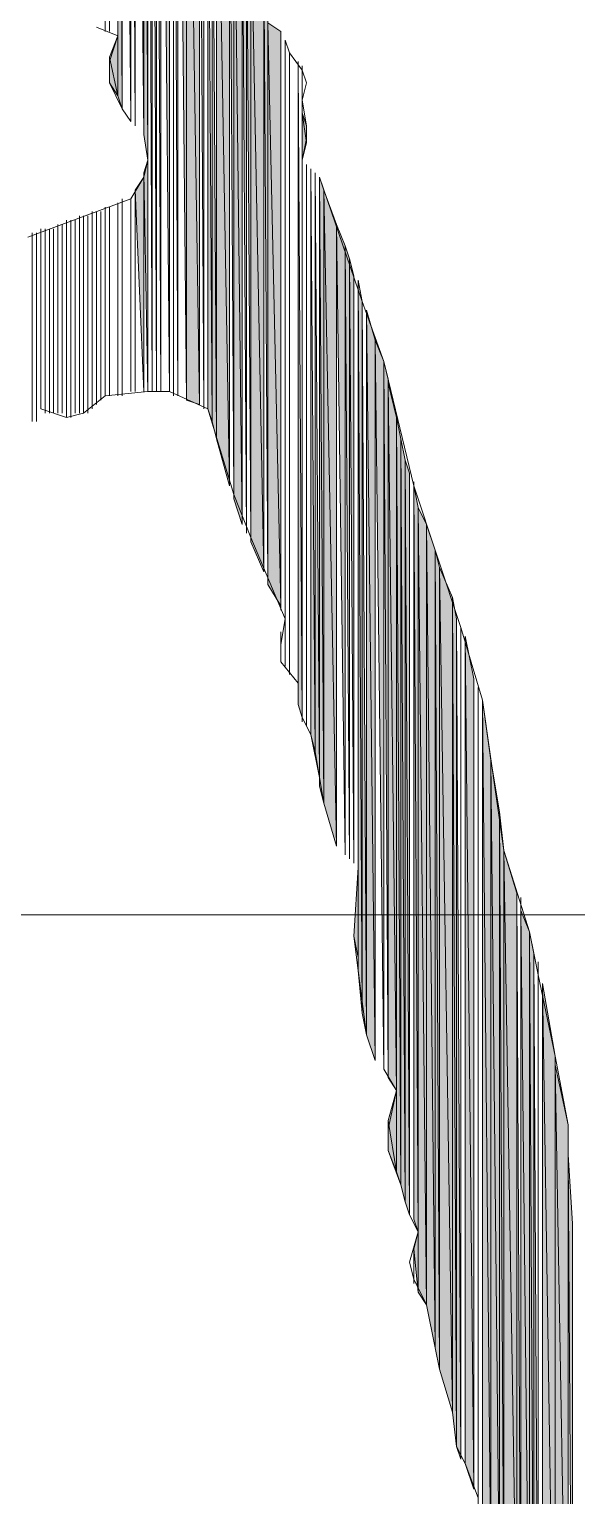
# Model space of a CAD drawing. Header units: millimetres. Extents: x -30643 to 86172, y -19411 to 63186.
# Drawn here: x 83927.9 to 84017.7, y -1802.2 to -1561.5 of the extents above; entities that cross this region are included whole.
import ezdxf

# ---------------------------------------------------------------- set-up
doc = ezdxf.new("R2010")
doc.units = ezdxf.units.MM

msp = doc.modelspace()

# ---------------------------------------------------------------- hatches: boundary and pattern name
h = msp.add_hatch(color=0)
h.dxf.hatch_style = 2
h.paths.add_polyline_path([(83940.29, -1561.85), (83940.29, -1427.45), (83939.59, -1425.34)])
h = msp.add_hatch(color=0)
h.dxf.hatch_style = 2
h.paths.add_polyline_path([(83942.4, -1562.55), (83942.4, -1432.37), (83941, -1429.56)])
h = msp.add_hatch(color=0)
h.dxf.hatch_style = 2
h.paths.add_polyline_path([(83942.4, -1572.4), (83943.11, -1574.52), (83942.4, -1432.37)])
h = msp.add_hatch(color=0)
h.dxf.hatch_style = 2
h.paths.add_polyline_path([(83943.11, -1574.52), (83943.11, -1435.19), (83942.4, -1432.37)])
h = msp.add_hatch(color=0)
h.dxf.hatch_style = 2
h.paths.add_polyline_path([(83944.52, -1575.92), (83944.52, -1437.3), (83943.11, -1435.19)])
h = msp.add_hatch(color=0)
h.dxf.hatch_style = 2
h.paths.add_polyline_path([(83945.22, -1577.33), (83945.22, -1439.41), (83944.52, -1437.3)])
h = msp.add_hatch(color=0)
h.dxf.hatch_style = 2
h.paths.add_polyline_path([(83946.63, -1578.74), (83946.63, -1443.63), (83945.22, -1439.41)])
h = msp.add_hatch(color=0)
h.dxf.hatch_style = 2
h.paths.add_polyline_path([(83946.63, -1578.74), (83947.33, -1582.96), (83946.63, -1444.33)])
h = msp.add_hatch(color=0)
h.dxf.hatch_style = 2
h.paths.add_polyline_path([(83948.03, -1620.96), (83948.03, -1447.85), (83947.33, -1445.04)])
h = msp.add_hatch(color=0)
h.dxf.hatch_style = 2
h.paths.add_polyline_path([(83948.74, -1620.96), (83948.74, -1450.67), (83948.03, -1447.85)])
h = msp.add_hatch(color=0)
h.dxf.hatch_style = 2
h.paths.add_polyline_path([(83949.44, -1620.96), (83949.44, -1466.15), (83948.74, -1463.33)])
h = msp.add_hatch(color=0)
h.dxf.hatch_style = 2
h.paths.add_polyline_path([(83950.85, -1620.96), (83950.85, -1471.07), (83949.44, -1466.15)])
h = msp.add_hatch(color=0)
h.dxf.hatch_style = 2
h.paths.add_polyline_path([(83952.26, -1621.66), (83952.26, -1476.7), (83951.55, -1471.78)])
h = msp.add_hatch(color=0)
h.dxf.hatch_style = 2
h.paths.add_polyline_path([(83953.66, -1622.37), (83953.66, -1485.15), (83952.26, -1476.7)])
h = msp.add_hatch(color=0)
h.dxf.hatch_style = 2
h.paths.add_polyline_path([(83953.66, -1622.37), (83955.77, -1623.07), (83953.66, -1485.15)])
h = msp.add_hatch(color=0)
h.dxf.hatch_style = 2
h.paths.add_polyline_path([(83955.77, -1623.07), (83955.77, -1496.41), (83953.66, -1485.15)])
h = msp.add_hatch(color=0)
h.dxf.hatch_style = 2
h.paths.add_polyline_path([(83955.77, -1623.07), (83955.77, -1502.04), (83955.77, -1496.41)])
h = msp.add_hatch(color=0)
h.dxf.hatch_style = 2
h.paths.add_polyline_path([(83956.48, -1623.77), (83956.48, -1512.59), (83955.77, -1502.04)])
h = msp.add_hatch(color=0)
h.dxf.hatch_style = 2
h.paths.add_polyline_path([(83957.18, -1623.77), (83957.89, -1625.88), (83957.18, -1514)])
h = msp.add_hatch(color=0)
h.dxf.hatch_style = 2
h.paths.add_polyline_path([(83957.89, -1625.88), (83958.59, -1628.7), (83957.89, -1514.7)])
h = msp.add_hatch(color=0)
h.dxf.hatch_style = 2
h.paths.add_polyline_path([(83958.59, -1628.7), (83960.7, -1636.44), (83958.59, -1515.41)])
h = msp.add_hatch(color=0)
h.dxf.hatch_style = 2
h.paths.add_polyline_path([(83960.7, -1636.44), (83960.7, -1519.63), (83958.59, -1515.41)])
h = msp.add_hatch(color=0)
h.dxf.hatch_style = 2
h.paths.add_polyline_path([(83961.4, -1637.85), (83961.4, -1521.74), (83960.7, -1519.63)])
h = msp.add_hatch(color=0)
h.dxf.hatch_style = 2
h.paths.add_polyline_path([(83961.4, -1638.55), (83961.4, -1526.67), (83961.4, -1521.74)])
h = msp.add_hatch(color=0)
h.dxf.hatch_style = 2
h.paths.add_polyline_path([(83961.4, -1638.55), (83962.81, -1642.77), (83961.4, -1526.67)])
h = msp.add_hatch(color=0)
h.dxf.hatch_style = 2
h.paths.add_polyline_path([(83962.81, -1642.77), (83962.81, -1532.29), (83961.4, -1526.67)])
h = msp.add_hatch(color=0)
h.dxf.hatch_style = 2
h.paths.add_polyline_path([(83963.51, -1644.18), (83963.51, -1535.11), (83962.81, -1532.29)])
h = msp.add_hatch(color=0)
h.dxf.hatch_style = 2
h.paths.add_polyline_path([(83964.22, -1644.88), (83964.22, -1539.33), (83963.51, -1535.11)])
h = msp.add_hatch(color=0)
h.dxf.hatch_style = 2
h.paths.add_polyline_path([(83964.22, -1645.59), (83966.33, -1650.51), (83964.22, -1540.74)])
h = msp.add_hatch(color=0)
h.dxf.hatch_style = 2
h.paths.add_polyline_path([(83966.33, -1650.51), (83966.33, -1548.48), (83964.22, -1540.74)])
h = msp.add_hatch(color=0)
h.dxf.hatch_style = 2
h.paths.add_polyline_path([(83967.03, -1651.92), (83967.03, -1552.7), (83966.33, -1548.48)])
h = msp.add_hatch(color=0)
h.dxf.hatch_style = 2
h.paths.add_polyline_path([(83967.03, -1652.62), (83967.03, -1560.44), (83967.03, -1552.7)])
h = msp.add_hatch(color=0)
h.dxf.hatch_style = 2
h.paths.add_polyline_path([(83967.03, -1652.62), (83969.14, -1656.14), (83967.03, -1560.44)])
h = msp.add_hatch(color=0)
h.dxf.hatch_style = 2
h.paths.add_polyline_path([(83969.14, -1656.14), (83969.14, -1561.85), (83967.03, -1560.44)])
h = msp.add_hatch(color=0)
h.dxf.hatch_style = 2
h.paths.add_polyline_path([(83942.4, -1572.4), (83942.4, -1562.55), (83941, -1566.07)])
h = msp.add_hatch(color=0)
h.dxf.hatch_style = 2
h.paths.add_polyline_path([(83941, -1570.29), (83942.4, -1572.4), (83941, -1566.07)])
h = msp.add_hatch(color=0)
h.dxf.hatch_style = 2
h.paths.add_polyline_path([(83971.96, -1668.81), (83971.96, -1672.33), (83971.96, -1566.77)])
h = msp.add_hatch(color=0)
h.dxf.hatch_style = 2
h.paths.add_polyline_path([(83971.96, -1672.33), (83972.66, -1674.44), (83971.96, -1567.48)])
h = msp.add_hatch(color=0)
h.dxf.hatch_style = 2
h.paths.add_polyline_path([(83972.66, -1675.14), (83972.66, -1575.22), (83972.66, -1573.11)])
h = msp.add_hatch(color=0)
h.dxf.hatch_style = 2
h.paths.add_polyline_path([(83972.66, -1582.96), (83973.37, -1580.14), (83972.66, -1575.22)])
h = msp.add_hatch(color=0)
h.dxf.hatch_style = 2
h.paths.add_polyline_path([(83973.37, -1580.14), (83973.37, -1577.33), (83972.66, -1575.22)])
h = msp.add_hatch(color=0)
h.dxf.hatch_style = 2
h.paths.add_polyline_path([(83947.33, -1620.96), (83947.33, -1582.96), (83946.63, -1585.07)])
h = msp.add_hatch(color=0)
h.dxf.hatch_style = 2
h.paths.add_polyline_path([(83946.63, -1620.96), (83946.63, -1585.77), (83945.22, -1587.89)])
h = msp.add_hatch(color=0)
h.dxf.hatch_style = 2
h.paths.add_polyline_path([(83974.07, -1677.25), (83974.77, -1680.07), (83974.07, -1584.37)])
h = msp.add_hatch(color=0)
h.dxf.hatch_style = 2
h.paths.add_polyline_path([(83974.77, -1680.07), (83975.48, -1684.29), (83974.77, -1585.07)])
h = msp.add_hatch(color=0)
h.dxf.hatch_style = 2
h.paths.add_polyline_path([(83975.48, -1685.7), (83976.18, -1688.51), (83975.48, -1585.77)])
h = msp.add_hatch(color=0)
h.dxf.hatch_style = 2
h.paths.add_polyline_path([(83976.18, -1688.51), (83976.18, -1587.89), (83975.48, -1585.77)])
h = msp.add_hatch(color=0)
h.dxf.hatch_style = 2
h.paths.add_polyline_path([(83976.18, -1688.51), (83978.29, -1695.55), (83976.18, -1587.89)])
h = msp.add_hatch(color=0)
h.dxf.hatch_style = 2
h.paths.add_polyline_path([(83978.29, -1695.55), (83978.29, -1593.51), (83976.18, -1587.89)])
h = msp.add_hatch(color=0)
h.dxf.hatch_style = 2
h.paths.add_polyline_path([(83979.7, -1696.96), (83979.7, -1597.03), (83978.29, -1593.51)])
h = msp.add_hatch(color=0)
h.dxf.hatch_style = 2
h.paths.add_polyline_path([(83980.4, -1697.66), (83980.4, -1599.14), (83979.7, -1597.03)])
h = msp.add_hatch(color=0)
h.dxf.hatch_style = 2
h.paths.add_polyline_path([(83981.11, -1698.36), (83981.11, -1601.96), (83980.4, -1599.14)])
h = msp.add_hatch(color=0)
h.dxf.hatch_style = 2
h.paths.add_polyline_path([(83981.81, -1713.84), (83981.81, -1715.95), (83981.81, -1602.66)])
h = msp.add_hatch(color=0)
h.dxf.hatch_style = 2
h.paths.add_polyline_path([(83981.81, -1715.95), (83982.51, -1722.99), (83981.81, -1602.66)])
h = msp.add_hatch(color=0)
h.dxf.hatch_style = 2
h.paths.add_polyline_path([(83982.51, -1722.99), (83982.51, -1606.18), (83981.81, -1602.66)])
h = msp.add_hatch(color=0)
h.dxf.hatch_style = 2
h.paths.add_polyline_path([(83982.51, -1722.99), (83983.22, -1726.51), (83982.51, -1606.18)])
h = msp.add_hatch(color=0)
h.dxf.hatch_style = 2
h.paths.add_polyline_path([(83983.22, -1726.51), (83984.62, -1730.73), (83983.22, -1607.59)])
h = msp.add_hatch(color=0)
h.dxf.hatch_style = 2
h.paths.add_polyline_path([(83984.62, -1730.73), (83984.62, -1612.51), (83983.22, -1607.59)])
h = msp.add_hatch(color=0)
h.dxf.hatch_style = 2
h.paths.add_polyline_path([(83986.03, -1732.14), (83986.03, -1616.03), (83984.62, -1612.51)])
h = msp.add_hatch(color=0)
h.dxf.hatch_style = 2
h.paths.add_polyline_path([(83986.74, -1733.55), (83986.74, -1618.85), (83986.03, -1616.03)])
h = msp.add_hatch(color=0)
h.dxf.hatch_style = 2
h.paths.add_polyline_path([(83986.74, -1733.55), (83988.14, -1735.66), (83986.74, -1619.55)])
h = msp.add_hatch(color=0)
h.dxf.hatch_style = 2
h.paths.add_polyline_path([(83988.14, -1735.66), (83988.14, -1625.18), (83986.74, -1619.55)])
h = msp.add_hatch(color=0)
h.dxf.hatch_style = 2
h.paths.add_polyline_path([(83988.14, -1749.03), (83988.85, -1751.14), (83988.14, -1625.18)])
h = msp.add_hatch(color=0)
h.dxf.hatch_style = 2
h.paths.add_polyline_path([(83988.85, -1751.14), (83988.85, -1628.7), (83988.14, -1625.18)])
h = msp.add_hatch(color=0)
h.dxf.hatch_style = 2
h.paths.add_polyline_path([(83988.85, -1751.14), (83989.55, -1753.95), (83988.85, -1628.7)])
h = msp.add_hatch(color=0)
h.dxf.hatch_style = 2
h.paths.add_polyline_path([(83989.55, -1753.95), (83989.55, -1632.22), (83988.85, -1628.7)])
h = msp.add_hatch(color=0)
h.dxf.hatch_style = 2
h.paths.add_polyline_path([(83989.55, -1753.95), (83990.25, -1756.06), (83989.55, -1632.22)])
h = msp.add_hatch(color=0)
h.dxf.hatch_style = 2
h.paths.add_polyline_path([(83990.25, -1756.06), (83990.25, -1634.33), (83989.55, -1632.22)])
h = msp.add_hatch(color=0)
h.dxf.hatch_style = 2
h.paths.add_polyline_path([(83990.96, -1756.77), (83991.66, -1758.88), (83990.96, -1636.44)])
h = msp.add_hatch(color=0)
h.dxf.hatch_style = 2
h.paths.add_polyline_path([(83991.66, -1758.88), (83991.66, -1639.96), (83990.96, -1636.44)])
h = msp.add_hatch(color=0)
h.dxf.hatch_style = 2
h.paths.add_polyline_path([(83991.66, -1768.73), (83993.07, -1770.84), (83991.66, -1639.96)])
h = msp.add_hatch(color=0)
h.dxf.hatch_style = 2
h.paths.add_polyline_path([(83993.07, -1770.84), (83993.07, -1642.77), (83991.66, -1639.96)])
h = msp.add_hatch(color=0)
h.dxf.hatch_style = 2
h.paths.add_polyline_path([(83993.07, -1770.84), (83994.48, -1777.88), (83993.07, -1642.77)])
h = msp.add_hatch(color=0)
h.dxf.hatch_style = 2
h.paths.add_polyline_path([(83994.48, -1777.88), (83994.48, -1646.99), (83993.07, -1642.77)])
h = msp.add_hatch(color=0)
h.dxf.hatch_style = 2
h.paths.add_polyline_path([(83994.48, -1777.88), (83995.18, -1781.4), (83994.48, -1646.99)])
h = msp.add_hatch(color=0)
h.dxf.hatch_style = 2
h.paths.add_polyline_path([(83995.18, -1781.4), (83995.18, -1649.81), (83994.48, -1646.99)])
h = msp.add_hatch(color=0)
h.dxf.hatch_style = 2
h.paths.add_polyline_path([(83995.18, -1781.4), (83997.29, -1788.43), (83995.18, -1649.81)])
h = msp.add_hatch(color=0)
h.dxf.hatch_style = 2
h.paths.add_polyline_path([(83997.29, -1788.43), (83997.29, -1654.73), (83995.18, -1649.81)])
h = msp.add_hatch(color=0)
h.dxf.hatch_style = 2
h.paths.add_polyline_path([(83997.29, -1788.43), (83997.99, -1794.06), (83997.29, -1654.73)])
h = msp.add_hatch(color=0)
h.dxf.hatch_style = 2
h.paths.add_polyline_path([(83997.99, -1794.06), (83997.99, -1658.25), (83997.29, -1654.73)])
h = msp.add_hatch(color=0)
h.dxf.hatch_style = 2
h.paths.add_polyline_path([(83997.99, -1794.06), (83998.7, -1796.17), (83997.99, -1658.25)])
h = msp.add_hatch(color=0)
h.dxf.hatch_style = 2
h.paths.add_polyline_path([(83999.4, -1796.88), (84000.81, -1801.1), (83999.4, -1661.07)])
h = msp.add_hatch(color=0)
h.dxf.hatch_style = 2
h.paths.add_polyline_path([(84000.81, -1801.1), (84000.81, -1668.1), (83999.4, -1661.07)])
h = msp.add_hatch(color=0)
h.dxf.hatch_style = 2
h.paths.add_polyline_path([(84002.22, -1811.66), (84003.62, -1815.17), (84002.22, -1671.62)])
h = msp.add_hatch(color=0)
h.dxf.hatch_style = 2
h.paths.add_polyline_path([(84003.62, -1815.17), (84003.62, -1681.47), (84002.22, -1671.62)])
h = msp.add_hatch(color=0)
h.dxf.hatch_style = 2
h.paths.add_polyline_path([(84003.62, -1815.17), (84005.03, -1820.1), (84003.62, -1681.47)])
h = msp.add_hatch(color=0)
h.dxf.hatch_style = 2
h.paths.add_polyline_path([(84005.03, -1820.1), (84005.03, -1689.92), (84003.62, -1681.47)])
h = msp.add_hatch(color=0)
h.dxf.hatch_style = 2
h.paths.add_polyline_path([(84005.03, -1820.1), (84005.74, -1822.91), (84005.03, -1689.92)])
h = msp.add_hatch(color=0)
h.dxf.hatch_style = 2
h.paths.add_polyline_path([(84005.74, -1822.91), (84005.74, -1696.25), (84005.03, -1689.92)])
h = msp.add_hatch(color=0)
h.dxf.hatch_style = 2
h.paths.add_polyline_path([(84005.74, -1822.91), (84007.85, -1827.84), (84005.74, -1696.25)])
h = msp.add_hatch(color=0)
h.dxf.hatch_style = 2
h.paths.add_polyline_path([(84007.85, -1827.84), (84007.85, -1703.29), (84005.74, -1696.25)])
h = msp.add_hatch(color=0)
h.dxf.hatch_style = 2
h.paths.add_polyline_path([(83981.81, -1713.84), (83981.81, -1699.07), (83981.11, -1710.33)])
h = msp.add_hatch(color=0)
h.dxf.hatch_style = 2
h.paths.add_polyline_path([(84007.85, -1827.84), (84008.55, -1832.77), (84007.85, -1703.29)])
h = msp.add_hatch(color=0)
h.dxf.hatch_style = 2
h.paths.add_polyline_path([(84008.55, -1832.77), (84008.55, -1835.58), (84008.55, -1703.99)])
h = msp.add_hatch(color=0)
h.dxf.hatch_style = 2
h.paths.add_polyline_path([(84008.55, -1835.58), (84008.55, -1706.1), (84008.55, -1703.99)])
h = msp.add_hatch(color=0)
h.dxf.hatch_style = 2
h.paths.add_polyline_path([(84008.55, -1835.58), (84009.96, -1837.69), (84008.55, -1706.1)])
h = msp.add_hatch(color=0)
h.dxf.hatch_style = 2
h.paths.add_polyline_path([(84009.96, -1837.69), (84009.96, -1709.62), (84008.55, -1706.1)])
h = msp.add_hatch(color=0)
h.dxf.hatch_style = 2
h.paths.add_polyline_path([(84009.96, -1837.69), (84010.66, -1839.8), (84009.96, -1709.62)])
h = msp.add_hatch(color=0)
h.dxf.hatch_style = 2
h.paths.add_polyline_path([(84010.66, -1839.8), (84010.66, -1713.14), (84009.96, -1709.62)])
h = msp.add_hatch(color=0)
h.dxf.hatch_style = 2
h.paths.add_polyline_path([(84010.66, -1839.8), (84011.36, -1845.43), (84010.66, -1713.14)])
h = msp.add_hatch(color=0)
h.dxf.hatch_style = 2
h.paths.add_polyline_path([(84011.36, -1846.84), (84011.36, -1716.66), (84011.36, -1714.55)])
h = msp.add_hatch(color=0)
h.dxf.hatch_style = 2
h.paths.add_polyline_path([(84012.07, -1848.25), (84014.18, -1852.47), (84012.07, -1718.07)])
h = msp.add_hatch(color=0)
h.dxf.hatch_style = 2
h.paths.add_polyline_path([(84014.18, -1852.47), (84014.18, -1730.03), (84012.07, -1718.07)])
h = msp.add_hatch(color=0)
h.dxf.hatch_style = 2
h.paths.add_polyline_path([(84014.18, -1852.47), (84016.29, -1853.88), (84014.18, -1731.44)])
h = msp.add_hatch(color=0)
h.dxf.hatch_style = 2
h.paths.add_polyline_path([(84016.29, -1853.88), (84016.29, -1741.29), (84014.18, -1731.44)])
h = msp.add_hatch(color=0)
h.dxf.hatch_style = 2
h.paths.add_polyline_path([(83988.14, -1749.03), (83988.14, -1735.66), (83986.74, -1740.58)])
h = msp.add_hatch(color=0)
h.dxf.hatch_style = 2
h.paths.add_polyline_path([(83986.74, -1745.51), (83988.14, -1749.03), (83986.74, -1740.58)])
h = msp.add_hatch(color=0)
h.dxf.hatch_style = 2
h.paths.add_polyline_path([(84016.29, -1853.88), (84016.29, -1746.21), (84016.29, -1741.29)])
h = msp.add_hatch(color=0)
h.dxf.hatch_style = 2
h.paths.add_polyline_path([(84016.99, -1854.58), (84016.99, -1757.47), (84016.29, -1746.21)])
h = msp.add_hatch(color=0)
h.dxf.hatch_style = 2
h.paths.add_polyline_path([(83991.66, -1768.73), (83991.66, -1758.88), (83990.96, -1761.69)])

# ---------------------------------------------------------------- linework, layer by layer
at = {"color": 0, "lineweight": 0}
for points in [[(83940.29, -1561.85), (83940.29, -1427.45), (83939.59, -1425.34)], [(83940.29, -1561.85), (83940.29, -1427.45)], [(83941, -1561.85), (83941, -1428.85)], [(83941, -1561.85), (83941, -1428.85)], [(83941, -1561.85), (83941, -1429.56)], [(83941, -1561.85), (83941, -1429.56)], [(83942.4, -1562.55), (83942.4, -1432.37), (83941, -1429.56)], [(83942.4, -1562.55), (83942.4, -1432.37)], [(83942.4, -1562.55), (83942.4, -1432.37)], [(83942.4, -1572.4), (83943.11, -1574.52), (83942.4, -1432.37)], [(83943.11, -1574.52), (83943.11, -1435.19), (83942.4, -1432.37)], [(83943.11, -1574.52), (83943.11, -1435.19)], [(83944.52, -1575.92), (83944.52, -1437.3), (83943.11, -1435.19)], [(83944.52, -1575.92), (83944.52, -1437.3)], [(83944.52, -1576.63), (83944.52, -1437.3)], [(83944.52, -1576.63), (83944.52, -1437.3)], [(83944.52, -1576.63), (83944.52, -1437.3)], [(83944.52, -1576.63), (83944.52, -1437.3)], [(83945.22, -1577.33), (83945.22, -1439.41), (83944.52, -1437.3)], [(83945.22, -1577.33), (83945.22, -1439.41)], [(83946.63, -1578.74), (83946.63, -1443.63), (83945.22, -1439.41)], [(83946.63, -1578.74), (83946.63, -1443.63)], [(83946.63, -1578.74), (83946.63, -1444.33)], [(83946.63, -1578.74), (83947.33, -1582.96), (83946.63, -1444.33)], [(83947.33, -1582.96), (83947.33, -1445.04)], [(83947.33, -1582.96), (83947.33, -1445.04)], [(83947.33, -1582.96), (83947.33, -1445.04)], [(83947.33, -1620.96), (83947.33, -1445.04)], [(83948.03, -1620.96), (83948.03, -1447.85), (83947.33, -1445.04)], [(83948.03, -1620.96), (83948.03, -1447.85)], [(83948.74, -1620.96), (83948.74, -1450.67), (83948.03, -1447.85)], [(83948.74, -1620.96), (83948.74, -1463.33)], [(83949.44, -1620.96), (83949.44, -1466.15), (83948.74, -1463.33)], [(83949.44, -1620.96), (83949.44, -1466.15)], [(83949.44, -1620.96), (83949.44, -1466.15)], [(83949.44, -1620.96), (83949.44, -1466.15)], [(83950.85, -1620.96), (83950.85, -1471.07), (83949.44, -1466.15)], [(83950.85, -1620.96), (83950.85, -1471.07)], [(83951.55, -1621.66), (83951.55, -1471.78)], [(83951.55, -1621.66), (83951.55, -1471.78)], [(83952.26, -1621.66), (83952.26, -1476.7), (83951.55, -1471.78)], [(83952.26, -1621.66), (83952.26, -1476.7)], [(83953.66, -1622.37), (83953.66, -1485.15), (83952.26, -1476.7)], [(83953.66, -1622.37), (83955.77, -1623.07), (83953.66, -1485.15)], [(83955.77, -1623.07), (83955.77, -1496.41), (83953.66, -1485.15)], [(83955.77, -1623.07), (83955.77, -1496.41)], [(83955.77, -1623.07), (83955.77, -1502.04), (83955.77, -1496.41)], [(83955.77, -1623.07), (83955.77, -1502.04)], [(83956.48, -1623.77), (83956.48, -1512.59), (83955.77, -1502.04)], [(83956.48, -1623.77), (83956.48, -1512.59)], [(83957.18, -1623.77), (83957.18, -1514)], [(83957.18, -1623.77), (83957.18, -1514)], [(83957.18, -1623.77), (83957.18, -1514)], [(83957.18, -1623.77), (83957.89, -1625.88), (83957.18, -1514)], [(83957.89, -1625.88), (83957.89, -1514.7)], [(83957.89, -1625.88), (83958.59, -1628.7), (83957.89, -1514.7)], [(83958.59, -1628.7), (83958.59, -1515.41)], [(83958.59, -1628.7), (83960.7, -1636.44), (83958.59, -1515.41)], [(83960.7, -1636.44), (83960.7, -1519.63), (83958.59, -1515.41)], [(83960.7, -1636.44), (83960.7, -1519.63)], [(83961.4, -1637.85), (83961.4, -1521.74), (83960.7, -1519.63)], [(83961.4, -1637.85), (83961.4, -1521.74)], [(83961.4, -1638.55), (83961.4, -1521.74)], [(83961.4, -1638.55), (83961.4, -1521.74)], [(83961.4, -1638.55), (83961.4, -1526.67), (83961.4, -1521.74)], [(83961.4, -1638.55), (83962.81, -1642.77), (83961.4, -1526.67)], [(83962.81, -1642.77), (83962.81, -1532.29), (83961.4, -1526.67)], [(83962.81, -1642.77), (83962.81, -1532.29)], [(83963.51, -1644.18), (83963.51, -1535.11), (83962.81, -1532.29)], [(83963.51, -1644.18), (83963.51, -1535.11)], [(83964.22, -1644.88), (83964.22, -1539.33), (83963.51, -1535.11)], [(83964.22, -1644.88), (83964.22, -1539.33)], [(83964.22, -1645.59), (83964.22, -1540.74)], [(83964.22, -1645.59), (83966.33, -1650.51), (83964.22, -1540.74)], [(83966.33, -1650.51), (83966.33, -1548.48), (83964.22, -1540.74)], [(83966.33, -1650.51), (83966.33, -1548.48)], [(83967.03, -1651.92), (83967.03, -1552.7), (83966.33, -1548.48)], [(83967.03, -1651.92), (83967.03, -1552.7)], [(83967.03, -1652.62), (83967.03, -1560.44), (83967.03, -1552.7)], [(83967.03, -1652.62), (83969.14, -1656.14), (83967.03, -1560.44)], [(83969.14, -1656.14), (83969.14, -1561.85), (83967.03, -1560.44)], [(83969.14, -1656.14), (83969.14, -1561.85)], [(83969.14, -1656.14), (83969.14, -1561.85)], [(83969.14, -1656.14), (83969.14, -1561.85)], [(83942.4, -1572.4), (83942.4, -1562.55), (83941, -1566.07)], [(83942.4, -1572.4), (83942.4, -1562.55)], [(83942.4, -1572.4), (83942.4, -1562.55)], [(83969.14, -1656.85), (83969.14, -1562.55)], [(83969.14, -1656.85), (83969.14, -1562.55)], [(83969.85, -1657.55), (83969.85, -1563.26)], [(83969.85, -1657.55), (83969.85, -1563.26)], [(83969.85, -1658.25), (83969.85, -1563.96)], [(83969.85, -1665.99), (83969.85, -1563.96)], [(83941, -1570.29), (83941, -1566.07)], [(83941, -1570.29), (83942.4, -1572.4), (83941, -1566.07)], [(83970.55, -1667.4), (83970.55, -1565.37)], [(83970.55, -1667.4), (83970.55, -1565.37)], [(83971.96, -1668.81), (83971.96, -1566.77)], [(83971.96, -1668.81), (83971.96, -1672.33), (83971.96, -1566.77)], [(83971.96, -1672.33), (83971.96, -1567.48)], [(83971.96, -1672.33), (83972.66, -1674.44), (83971.96, -1567.48)], [(83972.66, -1674.44), (83972.66, -1567.48)], [(83972.66, -1674.44), (83972.66, -1567.48)], [(83972.66, -1674.44), (83972.66, -1568.18)], [(83972.66, -1674.44), (83972.66, -1568.18)], [(83972.66, -1674.44), (83972.66, -1568.18)], [(83972.66, -1573.11), (83972.66, -1568.18)], [(83972.66, -1571.7), (83972.66, -1568.89)], [(83972.66, -1571.7), (83972.66, -1568.89)], [(83972.66, -1674.44), (83972.66, -1573.11)], [(83972.66, -1675.14), (83972.66, -1575.22), (83972.66, -1573.11)], [(83972.66, -1582.96), (83973.37, -1580.14), (83972.66, -1575.22)], [(83973.37, -1580.14), (83973.37, -1577.33), (83972.66, -1575.22)], [(83973.37, -1580.14), (83973.37, -1577.33)], [(83947.33, -1620.96), (83947.33, -1582.96), (83946.63, -1585.07)], [(83947.33, -1620.96), (83947.33, -1582.96)], [(83947.33, -1620.96), (83947.33, -1582.96)], [(83972.66, -1675.14), (83972.66, -1582.96)], [(83946.63, -1620.96), (83946.63, -1585.77), (83945.22, -1587.89)], [(83946.63, -1620.96), (83946.63, -1585.07)], [(83946.63, -1620.96), (83946.63, -1585.07)], [(83946.63, -1620.96), (83946.63, -1585.77)], [(83973.37, -1675.85), (83973.37, -1583.66)], [(83973.37, -1675.85), (83973.37, -1583.66)], [(83973.37, -1675.85), (83973.37, -1583.66)], [(83973.37, -1675.85), (83973.37, -1583.66)], [(83973.37, -1675.85), (83973.37, -1583.66)], [(83973.37, -1675.85), (83973.37, -1583.66)], [(83974.07, -1677.25), (83974.07, -1584.37)], [(83974.07, -1677.25), (83974.07, -1584.37)], [(83974.07, -1677.25), (83974.07, -1584.37)], [(83974.07, -1677.25), (83974.77, -1680.07), (83974.07, -1584.37)], [(83974.77, -1680.07), (83974.77, -1585.07)], [(83974.77, -1680.07), (83975.48, -1684.29), (83974.77, -1585.07)], [(83975.48, -1684.29), (83975.48, -1585.77)], [(83975.48, -1684.29), (83975.48, -1585.77)], [(83975.48, -1685.7), (83975.48, -1585.77)], [(83975.48, -1685.7), (83976.18, -1688.51), (83975.48, -1585.77)], [(83976.18, -1688.51), (83976.18, -1587.89), (83975.48, -1585.77)], [(83945.22, -1620.96), (83945.22, -1587.89)], [(83945.22, -1620.96), (83945.22, -1587.89)], [(83976.18, -1688.51), (83978.29, -1695.55), (83976.18, -1587.89)], [(83978.29, -1695.55), (83978.29, -1593.51), (83976.18, -1587.89)], [(83940.29, -1621.66), (83940.29, -1590.7)], [(83940.29, -1621.66), (83940.29, -1590.7)], [(83941, -1621.66), (83941, -1590.7)], [(83941, -1621.66), (83941, -1590.7)], [(83941, -1621.66), (83941, -1590.7)], [(83941, -1621.66), (83941, -1590.7)], [(83942.4, -1621.66), (83942.4, -1590)], [(83942.4, -1621.66), (83942.4, -1590)], [(83942.4, -1621.66), (83942.4, -1590)], [(83942.4, -1621.66), (83942.4, -1590)], [(83943.11, -1621.66), (83943.11, -1589.29)], [(83943.11, -1621.66), (83943.11, -1589.29)], [(83944.52, -1620.96), (83944.52, -1589.29)], [(83944.52, -1620.96), (83944.52, -1589.29)], [(83944.52, -1620.96), (83944.52, -1589.29)], [(83944.52, -1620.96), (83944.52, -1589.29)], [(83944.52, -1620.96), (83944.52, -1589.29)], [(83944.52, -1620.96), (83944.52, -1589.29)], [(83933.96, -1625.18), (83933.96, -1592.81)], [(83933.96, -1625.18), (83933.96, -1592.81)], [(83933.96, -1625.18), (83933.96, -1592.81)], [(83933.96, -1625.18), (83933.96, -1592.81)], [(83934.66, -1625.18), (83934.66, -1592.81)], [(83934.66, -1625.18), (83934.66, -1592.81)], [(83934.66, -1624.48), (83934.66, -1592.81)], [(83934.66, -1624.48), (83934.66, -1592.81)], [(83935.37, -1624.48), (83935.37, -1592.81)], [(83935.37, -1624.48), (83935.37, -1592.81)], [(83935.37, -1624.48), (83935.37, -1592.81)], [(83935.37, -1624.48), (83935.37, -1592.81)], [(83936.07, -1624.48), (83936.07, -1592.11)], [(83936.07, -1624.48), (83936.07, -1592.11)], [(83936.07, -1624.48), (83936.07, -1592.11)], [(83936.07, -1624.48), (83936.07, -1592.11)], [(83936.77, -1624.48), (83936.77, -1592.11)], [(83936.77, -1624.48), (83936.77, -1592.11)], [(83937.48, -1624.48), (83937.48, -1592.11)], [(83937.48, -1624.48), (83937.48, -1592.11)], [(83937.48, -1623.77), (83937.48, -1592.11)], [(83937.48, -1623.77), (83937.48, -1592.11)], [(83938.18, -1623.77), (83938.18, -1591.4)], [(83938.18, -1623.77), (83938.18, -1591.4)], [(83938.18, -1623.07), (83938.18, -1591.4)], [(83938.18, -1623.07), (83938.18, -1591.4)], [(83938.18, -1623.07), (83938.18, -1591.4)], [(83938.18, -1623.07), (83938.18, -1591.4)], [(83938.89, -1623.07), (83938.89, -1591.4)], [(83938.89, -1623.07), (83938.89, -1591.4)], [(83939.59, -1622.37), (83939.59, -1591.4)], [(83939.59, -1622.37), (83939.59, -1591.4)], [(83939.59, -1622.37), (83939.59, -1591.4)], [(83939.59, -1622.37), (83939.59, -1591.4)], [(83928.33, -1625.88), (83928.33, -1594.92)], [(83928.33, -1625.88), (83928.33, -1594.92)], [(83929.03, -1625.88), (83929.03, -1594.92)], [(83929.03, -1625.88), (83929.03, -1594.92)], [(83929.03, -1625.18), (83929.03, -1594.92)], [(83929.03, -1625.18), (83929.03, -1594.92)], [(83929.74, -1623.77), (83929.74, -1594.22)], [(83929.74, -1623.77), (83929.74, -1594.22)], [(83929.74, -1623.77), (83929.74, -1594.92)], [(83929.74, -1623.77), (83929.74, -1594.92)], [(83930.44, -1624.48), (83930.44, -1594.22)], [(83930.44, -1624.48), (83930.44, -1594.22)], [(83931.15, -1624.48), (83931.15, -1594.22)], [(83931.15, -1624.48), (83931.15, -1594.22)], [(83931.15, -1624.48), (83931.15, -1594.22)], [(83931.15, -1624.48), (83931.15, -1594.22)], [(83931.15, -1624.48), (83931.15, -1594.22)], [(83931.15, -1624.48), (83931.15, -1594.22)], [(83931.85, -1624.48), (83931.85, -1594.22)], [(83931.85, -1624.48), (83931.85, -1594.22)], [(83932.55, -1624.48), (83932.55, -1593.51)], [(83932.55, -1624.48), (83932.55, -1593.51)], [(83932.55, -1624.48), (83932.55, -1593.51)], [(83932.55, -1624.48), (83932.55, -1593.51)], [(83932.55, -1624.48), (83932.55, -1593.51)], [(83932.55, -1624.48), (83932.55, -1593.51)], [(83933.26, -1624.48), (83933.26, -1593.51)], [(83933.26, -1624.48), (83933.26, -1593.51)], [(83933.26, -1624.48), (83933.26, -1593.51)], [(83933.26, -1624.48), (83933.26, -1593.51)], [(83978.29, -1695.55), (83978.29, -1593.51)], [(83979.7, -1696.96), (83979.7, -1597.03), (83978.29, -1593.51)], [(83979.7, -1696.96), (83979.7, -1597.03)], [(83980.4, -1697.66), (83980.4, -1599.14), (83979.7, -1597.03)], [(83980.4, -1697.66), (83980.4, -1599.14)], [(83981.11, -1698.36), (83981.11, -1601.96), (83980.4, -1599.14)], [(83981.11, -1698.36), (83981.11, -1601.96)], [(83981.81, -1699.07), (83981.81, -1602.66)], [(83981.81, -1713.84), (83981.81, -1715.95), (83981.81, -1602.66)], [(83981.81, -1715.95), (83981.81, -1602.66)], [(83981.81, -1715.95), (83982.51, -1722.99), (83981.81, -1602.66)], [(83982.51, -1722.99), (83982.51, -1606.18), (83981.81, -1602.66)], [(83982.51, -1722.99), (83983.22, -1726.51), (83982.51, -1606.18)], [(83983.22, -1726.51), (83983.22, -1607.59)], [(83983.22, -1726.51), (83984.62, -1730.73), (83983.22, -1607.59)], [(83984.62, -1730.73), (83984.62, -1612.51), (83983.22, -1607.59)], [(83984.62, -1730.73), (83984.62, -1612.51)], [(83986.03, -1732.14), (83986.03, -1616.03), (83984.62, -1612.51)], [(83986.03, -1732.14), (83986.03, -1616.03)], [(83986.03, -1732.14), (83986.03, -1616.03)], [(83986.03, -1732.14), (83986.03, -1616.03)], [(83986.74, -1733.55), (83986.74, -1618.85), (83986.03, -1616.03)], [(83986.74, -1733.55), (83986.74, -1618.85)], [(83986.74, -1733.55), (83986.74, -1619.55)], [(83986.74, -1733.55), (83988.14, -1735.66), (83986.74, -1619.55)], [(83988.14, -1735.66), (83988.14, -1625.18), (83986.74, -1619.55)], [(83988.14, -1749.03), (83988.85, -1751.14), (83988.14, -1625.18)], [(83988.85, -1751.14), (83988.85, -1628.7), (83988.14, -1625.18)], [(83988.85, -1751.14), (83989.55, -1753.95), (83988.85, -1628.7)], [(83989.55, -1753.95), (83989.55, -1632.22), (83988.85, -1628.7)], [(83989.55, -1753.95), (83990.25, -1756.06), (83989.55, -1632.22)], [(83990.25, -1756.06), (83990.25, -1634.33), (83989.55, -1632.22)], [(83990.25, -1756.06), (83990.25, -1634.33)], [(83990.25, -1756.06), (83990.25, -1634.33)], [(83990.25, -1756.06), (83990.25, -1634.33)], [(83990.96, -1756.77), (83990.96, -1635.74)], [(83990.96, -1756.77), (83990.96, -1635.74)], [(83990.96, -1756.77), (83990.96, -1636.44)], [(83990.96, -1756.77), (83991.66, -1758.88), (83990.96, -1636.44)], [(83991.66, -1758.88), (83991.66, -1639.96), (83990.96, -1636.44)], [(83991.66, -1768.73), (83993.07, -1770.84), (83991.66, -1639.96)], [(83993.07, -1770.84), (83993.07, -1642.77), (83991.66, -1639.96)], [(83993.07, -1770.84), (83994.48, -1777.88), (83993.07, -1642.77)], [(83994.48, -1777.88), (83994.48, -1646.99), (83993.07, -1642.77)], [(83994.48, -1777.88), (83995.18, -1781.4), (83994.48, -1646.99)], [(83995.18, -1781.4), (83995.18, -1649.81), (83994.48, -1646.99)], [(83995.18, -1781.4), (83997.29, -1788.43), (83995.18, -1649.81)], [(83997.29, -1788.43), (83997.29, -1654.73), (83995.18, -1649.81)], [(83997.29, -1788.43), (83997.99, -1794.06), (83997.29, -1654.73)], [(83997.99, -1794.06), (83997.99, -1658.25), (83997.29, -1654.73)], [(83969.14, -1665.29), (83969.14, -1660.36)], [(83969.14, -1665.29), (83969.14, -1660.36)], [(83969.85, -1665.99), (83969.85, -1658.25)], [(83969.85, -1665.99), (83969.85, -1658.96)], [(83969.85, -1665.99), (83969.85, -1658.96)], [(83997.99, -1794.06), (83998.7, -1796.17), (83997.99, -1658.25)], [(83998.7, -1796.17), (83998.7, -1659.66)], [(83998.7, -1796.17), (83998.7, -1659.66)], [(83999.4, -1796.88), (83999.4, -1661.07)], [(83999.4, -1796.88), (84000.81, -1801.1), (83999.4, -1661.07)], [(84000.81, -1801.1), (84000.81, -1668.1), (83999.4, -1661.07)], [(83969.14, -1663.18), (83969.14, -1665.29)], [(84000.81, -1801.1), (84000.81, -1668.1)], [(84001.51, -1801.8), (84001.51, -1669.51)], [(84001.51, -1801.8), (84001.51, -1669.51)], [(84001.51, -1802.51), (84001.51, -1670.22)], [(84001.51, -1810.25), (84001.51, -1670.22)], [(84002.22, -1811.66), (84002.22, -1671.62)], [(84002.22, -1811.66), (84003.62, -1815.17), (84002.22, -1671.62)], [(84003.62, -1815.17), (84003.62, -1681.47), (84002.22, -1671.62)], [(84003.62, -1815.17), (84005.03, -1820.1), (84003.62, -1681.47)], [(84005.03, -1820.1), (84005.03, -1689.92), (84003.62, -1681.47)], [(84005.03, -1820.1), (84005.74, -1822.91), (84005.03, -1689.92)], [(84005.74, -1822.91), (84005.74, -1696.25), (84005.03, -1689.92)], [(84005.74, -1822.91), (84005.74, -1696.25)], [(84005.74, -1822.91), (84005.74, -1696.25)], [(84005.74, -1822.91), (84007.85, -1827.84), (84005.74, -1696.25)], [(84007.85, -1827.84), (84007.85, -1703.29), (84005.74, -1696.25)], [(83981.81, -1713.84), (83981.81, -1699.07), (83981.11, -1710.33)], [(84007.85, -1827.84), (84008.55, -1832.77), (84007.85, -1703.29)], [(84008.55, -1832.77), (84008.55, -1703.99)], [(84008.55, -1832.77), (84008.55, -1835.58), (84008.55, -1703.99)], [(84008.55, -1835.58), (84008.55, -1706.1), (84008.55, -1703.99)], [(84008.55, -1835.58), (84009.96, -1837.69), (84008.55, -1706.1)], [(84009.96, -1837.69), (84009.96, -1709.62), (84008.55, -1706.1)], [(84009.96, -1837.69), (84010.66, -1839.8), (84009.96, -1709.62)], [(84010.66, -1839.8), (84010.66, -1713.14), (84009.96, -1709.62)], [(84010.66, -1839.8), (84011.36, -1845.43), (84010.66, -1713.14)], [(84011.36, -1845.43), (84011.36, -1714.55)], [(84011.36, -1845.43), (84011.36, -1714.55)], [(84011.36, -1846.84), (84011.36, -1716.66), (84011.36, -1714.55)], [(84011.36, -1846.84), (84011.36, -1716.66)], [(84012.07, -1848.25), (84012.07, -1718.07)], [(84012.07, -1848.25), (84014.18, -1852.47), (84012.07, -1718.07)], [(84014.18, -1852.47), (84014.18, -1730.03), (84012.07, -1718.07)], [(84014.18, -1852.47), (84014.18, -1730.03)], [(84014.18, -1852.47), (84014.18, -1731.44)], [(84014.18, -1852.47), (84016.29, -1853.88), (84014.18, -1731.44)], [(84016.29, -1853.88), (84016.29, -1741.29), (84014.18, -1731.44)], [(83988.14, -1749.03), (83988.14, -1735.66), (83986.74, -1740.58)], [(83986.74, -1745.51), (83986.74, -1740.58)], [(83986.74, -1745.51), (83988.14, -1749.03), (83986.74, -1740.58)], [(84016.29, -1853.88), (84016.29, -1741.29)], [(84016.29, -1853.88), (84016.29, -1746.21), (84016.29, -1741.29)], [(84016.29, -1853.88), (84016.29, -1746.21)], [(84016.99, -1854.58), (84016.99, -1757.47), (84016.29, -1746.21)], [(83991.66, -1768.73), (83991.66, -1758.88), (83990.96, -1761.69)], [(84016.99, -1854.58), (84016.99, -1757.47)], [(84016.99, -1854.58), (84016.99, -1757.47)], [(84016.99, -1854.58), (84016.99, -1757.47)], [(83990.25, -1763.81), (83990.96, -1766.62)], [(83990.96, -1767.32), (83990.96, -1761.69)], [(83990.96, -1767.32), (83990.96, -1761.69)], [(83990.96, -1766.62), (83990.96, -1762.4)], [(83990.96, -1766.62), (83990.96, -1762.4)]]:
    msp.add_lwpolyline(points, close=True, dxfattribs=at)
for points in [[(83938.89, -1561.15), (83942.4, -1562.55)], [(83969.14, -1561.85), (83967.03, -1560.44)], [(83942.4, -1562.55), (83941, -1566.77)], [(83970.55, -1565.37), (83969.85, -1563.26)], [(83972.66, -1568.18), (83970.55, -1565.37)], [(83941, -1566.77), (83941, -1570.29)], [(83973.37, -1570.29), (83972.66, -1568.18)], [(83941, -1570.29), (83943.11, -1574.52)], [(83972.66, -1573.11), (83973.37, -1570.29)], [(83973.37, -1577.33), (83972.66, -1573.11)], [(83943.11, -1574.52), (83944.52, -1576.63)], [(83973.37, -1579.44), (83973.37, -1577.33)], [(83946.63, -1578.74), (83947.33, -1582.96)], [(83972.66, -1582.96), (83973.37, -1579.44)], [(83947.33, -1582.96), (83946.63, -1585.77)], [(83946.63, -1585.77), (83944.52, -1589.29)], [(83982.51, -1606.18), (83975.48, -1585.77)], [(83944.52, -1589.29), (83927.63, -1595.63)], [(83986.03, -1616.03), (83982.51, -1606.18)], [(83990.96, -1636.44), (83986.03, -1616.03)], [(83936.77, -1624.48), (83940.29, -1621.66)], [(83940.29, -1621.66), (83947.33, -1620.96)], [(83947.33, -1620.96), (83950.85, -1620.96)], [(83950.85, -1620.96), (83957.18, -1623.77)], [(83929.74, -1623.77), (83933.96, -1625.18)], [(83957.18, -1623.77), (83961.4, -1637.85)], [(83933.96, -1625.18), (83936.77, -1624.48)], [(83998.7, -1659.66), (83990.96, -1636.44)], [(83961.4, -1637.85), (83964.22, -1644.88)], [(83964.22, -1644.88), (83969.85, -1658.25)], [(83969.85, -1658.25), (83969.14, -1662.48)], [(84002.22, -1671.62), (83998.7, -1659.66)], [(83969.14, -1662.48), (83969.14, -1665.29)], [(83969.14, -1665.29), (83971.96, -1668.81)], [(83971.96, -1668.81), (83971.96, -1672.33)], [(83971.96, -1672.33), (83972.66, -1674.44)], [(84005.74, -1696.25), (84002.22, -1671.62)], [(83972.66, -1674.44), (83974.07, -1677.25)], [(83974.07, -1677.25), (83975.48, -1684.29)], [(83975.48, -1684.29), (83976.18, -1688.51)], [(83976.18, -1688.51), (83978.29, -1695.55)], [(84009.96, -1709.62), (84005.74, -1696.25)], [(83981.81, -1699.07), (83981.11, -1710.33)], [(79373.42, -1706.81), (84204.88, -1706.81)], [(83981.11, -1710.33), (83981.81, -1715.95)], [(84011.36, -1716.66), (84009.96, -1709.62)], [(83981.81, -1715.95), (83983.22, -1726.51)], [(84014.18, -1730.03), (84011.36, -1716.66)], [(83983.22, -1726.51), (83984.62, -1730.73)], [(84016.29, -1741.29), (84014.18, -1730.03)], [(83986.03, -1732.14), (83988.14, -1735.66)], [(83988.14, -1735.66), (83986.74, -1741.99)], [(83986.74, -1741.99), (83986.74, -1745.51)], [(84016.29, -1746.21), (84016.29, -1741.29)], [(83986.74, -1745.51), (83988.85, -1751.14)], [(84016.99, -1757.47), (84016.29, -1746.21)], [(83988.85, -1751.14), (83989.55, -1753.95)], [(83989.55, -1753.95), (83990.25, -1756.06)], [(83990.25, -1756.06), (83991.66, -1758.88)], [(83991.66, -1758.88), (83990.25, -1763.81)], [(83990.25, -1763.81), (83990.96, -1766.62)], [(83990.96, -1766.62), (83993.07, -1770.84)], [(83993.07, -1770.84), (83994.48, -1777.88)], [(83994.48, -1777.88), (83995.18, -1781.4)], [(83995.18, -1781.4), (83997.29, -1788.43)], [(83997.29, -1788.43), (83997.99, -1794.06)], [(83997.99, -1794.06), (83999.4, -1796.88)], [(83999.4, -1796.88), (84001.51, -1802.51)]]:
    msp.add_lwpolyline(points, dxfattribs=at)

doc.saveas('drawing.dxf')
